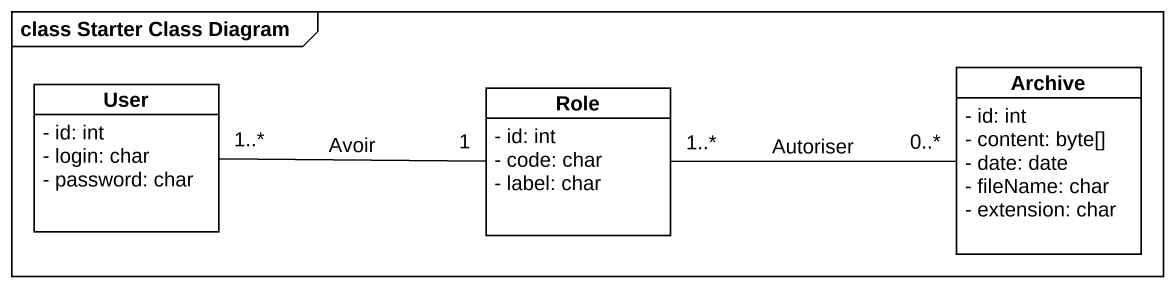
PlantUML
@startuml
mainframe class Starter Class Diagram
hide circle
hide empty members
skinparam classAttributeIconSize 0
class User {
  - id: int
  - login: char
  - password: char
}
class Role {
  - id: int
  - code: char
  - label: char
}
class Archive {
  - id: int
  - content: byte[]
  - date: date
  - fileName: char
  - extension: char
}
User "1..*" -right- "1" Role : Avoir
Role "1..*" -right- "0..*" Archive : Autoriser
@enduml
